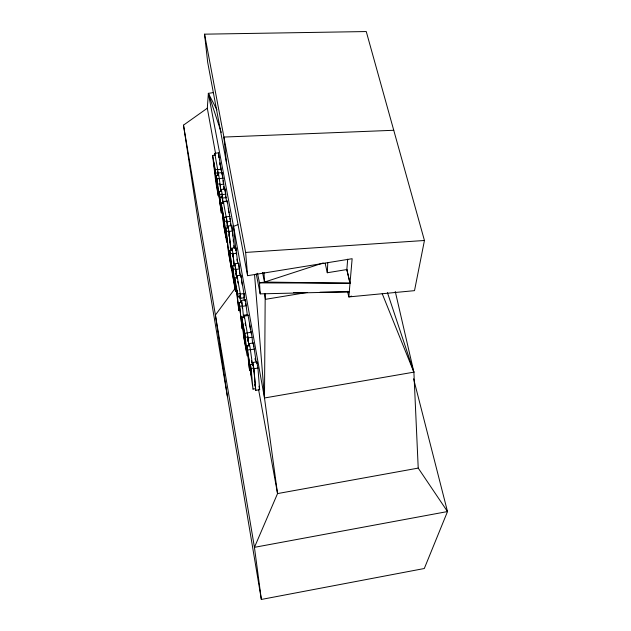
<?xml version="1.0" encoding="UTF-8"?>
<svg xmlns="http://www.w3.org/2000/svg" width="631" height="631" viewBox="0 0 631 631"><rect width="100%" height="100%" fill="white"/><g stroke="black" fill="none" stroke-linecap="round" stroke-linejoin="round"><path stroke-width="0.95" d="M413.597 378.821L447.505 511.56L424.3 568.515L261.344 599.45L254.435 547.337L277.545 493.584L264.499 397.98L265.201 293.959M347.681 259.175L346.853 269.555L327.3 272.742L327.797 262.409M215.581 153.593L207.315 108.224L208.364 93.349L213.215 92.631M351.617 296.128L348.825 296.917L352.145 258.702L247.589 275.684L207.67 62.256L204.554 34.169L366.256 31.55L424.442 240.49L414.512 290.654L348.825 296.917L347.507 291.285M235.103 288.422L215.4 315.035L227.341 396.142M261.344 599.45L198.726 225.03L183.495 125.143L207.315 108.224M237.903 224.66L233.533 226.387L235.955 250.759M319.925 292.224L349.266 291.774L260.201 293.872L259.483 282.885L264.531 282.057L323.222 262.953M183.495 125.143L254.435 547.337L447.505 511.56L418.219 468.099L277.545 493.584L258.529 389.232M216.93 109.818L208.364 93.349L233.533 226.387L264.499 397.98L413.889 372.148L395.258 291.483M253.007 389.114L255.539 388.68L253.733 368.062L251.099 368.512L253.007 389.114L248.267 355.703L249.702 370.728L249.048 367.1L246.997 345.804L249.608 345.362M255.476 388.633L255.792 390.352L259.649 389.69L257.937 368.047L256.785 361.815L252.771 362.502L253.102 366.193M246.997 345.804L251.588 377.354L250.412 364.702L253.039 364.253M255.792 390.352L253.907 368.733L257.937 368.047M248.906 346.324L248.125 337.916L252.077 337.254L247.912 314.561L244 315.208L244.276 318.103M249.521 345.559L249.34 343.611L253.323 342.941L256.257 362.415M247.762 350.008L250.373 349.574L252.534 365.191M254.443 349.061L250.452 349.732L249.34 343.611M241.933 317.724L244.505 317.298L244.229 316.549L241.665 316.975L244.741 333.31L251.351 332.237M241.665 316.975L243.566 335.858L247.139 355.726L245.341 337.364L247.928 336.93L248.74 345.63M240.427 296.499L240.75 298.289L244.615 297.651L240.853 275.108L236.996 275.739L237.256 278.303M241.862 304.245L241.492 300.443L245.388 299.804L247.328 315.121M239.196 302.604L242.146 328.664L239.196 302.604L241.752 302.178M307.226 292.445L265.501 299.315L264.389 293.565M239.851 306.193L242.407 305.775L243.55 317.503M246.469 305.672L242.556 306.319L241.492 300.443M244 315.208L244.339 316.131L248.275 315.476M232.255 249.931L229.763 250.333L232.184 272.545L235.316 290.67L235.529 291.151L237.146 290.883M237.958 296.98L237.642 293.991L240.19 293.573L240.49 296.57L237.958 296.98L236.822 290.71L238.912 310.697L234.732 277.877L237.264 277.466M240.75 298.289L240.332 294.101L244.229 293.462M235.032 265.769L234.827 263.821L238.66 263.198L240.364 275.723M229.763 250.333L232.626 274.422L234.771 286.34L232.579 265.943L235.095 265.541M235.529 291.151L233.21 269.413L235.726 269.003L236.593 277.514M236.767 278.295L235.86 269.484L239.701 268.861M232.192 250.136L231.995 248.22L235.797 247.604L237.84 263.545M228.225 227.767L225.756 228.162L228.509 252.771L231.672 270.407L228.722 252.684L230.315 252.432M230.378 253.749L232.878 253.346L234.156 265.572M234.282 266.03L233.005 253.796L236.822 253.189M221.102 203.056L223.713 202.945L221.102 203.056L223.563 224.573L226.789 242.541L224.415 221.426L226.868 221.039L223.319 201.431L227.263 201.171L231.38 227.152M227.673 227.736L227.034 221.867L230.772 221.284M228.17 227.98L227.965 226.064L231.727 225.464L234.487 248.291M228.722 252.684L226.363 231.498L228.832 231.104L230.899 250.373M231.025 250.807L228.958 231.522L232.729 230.922M223.54 201.754L227.263 201.171M218.626 174.984L216.22 175.347L221.371 213.089L221.079 209.942L222.64 209.697M230.047 216.299L226.292 216.89L227.034 221.867M221.276 203.324L223.816 217.403L226.269 217.017M221.544 191.043L219.123 191.414L220.803 209.216L217.545 184.165L219.943 183.795M218.555 174.834L218.326 173.075L221.994 172.508L223.76 184.102L220.109 184.662L220.976 191.453L219.272 178.541L216.867 178.912L216.22 175.347M221.473 191.28L221.315 189.497L225.015 188.921L226.521 201.384M221.079 209.942L219.683 194.49L222.104 194.111L222.846 202.788M222.956 202.922L222.254 194.656L225.961 194.08M219.943 197.337L222.349 196.959M222.546 198.079L226.229 197.511M218.003 172.815L215.613 173.178L215.218 169.771L217.616 169.4L218.263 174.487L217.75 171.687M221.378 169.155L217.719 169.715L214.745 153.388L218.381 152.836L221.899 173.927L221.213 170.196M223.027 178.139L219.351 178.699L218.326 173.075M215.613 173.178L213.594 161.97L218.271 195.839L215.755 181.838L212.623 155.431L215.005 155.068M204.554 34.169L245.633 252.432L424.442 240.49M393.752 130.278L223.918 137.061L226.529 163.082M293.518 292.626L304.276 292.469M262.512 272.466L264.531 282.057L350.016 283.209L346.853 269.555M382.228 293.715L413.889 372.148L418.219 468.099M387.442 292.658L413.889 372.148M208.364 93.349L221.26 132.407M346.758 269.287L350.016 283.209L259.483 282.885L257.503 273.278M325.154 263.237L327.3 272.742M256.218 273.775L260.201 293.872M219.84 162.727L220.18 164.588M220.527 166.458L220.866 168.327M228.233 208.459L229.045 212.876M229.376 214.65L229.7 216.417M241.421 280.29L242.241 284.755M243.952 294.07L244.615 297.651M249.505 324.295L250.491 329.65M250.815 331.433L251.146 333.223M259.018 386.243L259.649 389.69M221.315 189.497L222.254 194.656M227.965 226.064L228.958 231.522M231.995 248.22L233.005 253.796M234.827 263.821L235.86 269.484M236.996 275.739L240.332 294.101M244.339 316.131L248.125 337.916M252.771 362.502L253.907 368.733M237.737 281.41L238.061 283.201M245.593 324.949L245.27 323.159L245.451 325.044M217.348 172.011L218.018 175.718M254.703 384.326L255.09 386.219M212.623 155.431L215.218 169.771M219.123 191.414L219.683 194.49M225.756 228.162L226.363 231.498M232.579 265.943L233.21 269.413M234.732 277.877L237.642 293.991M250.412 364.702L251.099 368.512M223.816 217.403L224.415 221.426M244.741 333.31L245.341 337.364M251.611 360.94L251.824 362.943M255.476 360.34L255.216 358.392L255.374 360.238M216.867 178.912L217.545 184.165M223.011 180.6L223.374 183.495M223.737 186.39L224.1 189.284M221.994 172.508L222.767 178.676M223.76 184.102L224.486 189.923M214.745 153.388L214.966 155.305M223.319 201.431L223.532 203.34M227.026 225.393L227.231 227.278M219.935 163.618L220.132 165.409M218.381 152.836L218.91 157.632M228.895 234.693L229.1 236.617M229.518 240.45L229.723 242.367M230.268 246.713L230.473 248.606M226.868 221.039L227.594 227.759M227.018 200.855L227.223 202.764M232.76 254.766L232.902 256.864M233.375 260.564L233.509 262.638M235.292 267.481L235.497 269.429M235.891 273.31L236.097 275.258M230.023 218.184L230.22 220.077M230.607 223.863L230.804 225.756M239.677 296.349L239.867 298.258M239.535 295.829L239.725 297.745M231.727 225.464L232.216 230.268M232.508 233.147L232.807 236.026M233.194 239.867L233.391 241.783M233.785 245.625L233.983 247.549M235.797 247.604L236.081 250.491M236.278 252.416L236.467 254.34M236.94 259.152L237.13 261.076M239.993 295.813L240.592 302.675M242.123 305.948L242.241 308.054M238.66 263.198L239.133 268.08M239.417 271.007L239.701 273.925M247.738 339.446L247.912 341.3M240.853 275.108L241.097 277.679M243.905 296.136L244.347 300.884M247.802 339.092L247.975 340.961M251.461 360.9L251.635 362.746M245.388 299.804L245.562 301.705M245.743 303.614L245.916 305.514M222.002 196.131L222.175 198.087M221.962 196.746L222.128 198.584M253.473 369.127L253.638 371.067M253.425 369.884L253.591 371.73M252.077 337.254L252.637 343.8M245.633 252.432L247.589 275.684M253.323 342.941L253.646 346.845M225.015 188.921L225.306 192.494M254.545 274.643L264.499 397.98M256.785 361.815L256.935 363.661M225.606 196.178L225.756 198.016M263.979 272.442L264.531 282.057M223.973 219.517L221.867 207.844L223.966 226.237L226.024 237.698L223.973 219.517M244.789 334.864L242.462 321.976L244.079 338.098L246.35 350.702L244.789 334.864"/></g></svg>
